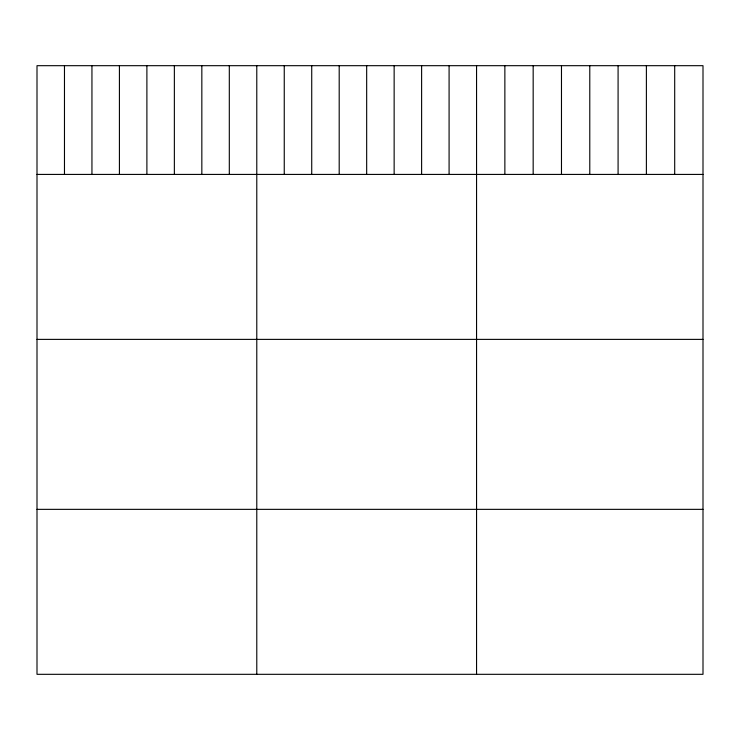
<?xml version="1.0" encoding="UTF-8"?>
<svg xmlns="http://www.w3.org/2000/svg" width="740" height="740" viewBox="0 0 740 740"><rect width="100%" height="100%" fill="white"/><g stroke="black" fill="none" stroke-linecap="round" stroke-linejoin="round"><path stroke-width="1.11" d="M703 174.418L703 674.316L37 674.316L37 65.684L703 65.684L703 174.418L37 174.418M37 339.382L703 339.382M37 509.351L703 509.351M674.695 65.684L674.695 174.418M646.39 65.684L646.39 174.418M618.085 65.684L618.085 174.418M589.78 65.684L589.78 174.418M561.475 65.684L561.475 174.418M533.17 65.684L533.17 174.418M504.865 65.684L504.865 174.418M476.56 65.684L476.56 674.316M449.088 65.684L449.088 174.418M421.615 65.684L421.615 174.418M394.143 65.684L394.143 174.418M366.67 65.684L366.67 174.418M339.197 65.684L339.197 174.418M311.725 65.684L311.725 174.418M284.252 65.684L284.252 174.418M256.78 65.684L256.78 674.316M229.308 65.684L229.308 174.418M201.835 65.684L201.835 174.418M174.363 65.684L174.363 174.418M146.89 65.684L146.89 174.418M119.418 65.684L119.418 174.418M91.945 65.684L91.945 174.418M64.473 65.684L64.473 174.418"/></g></svg>
